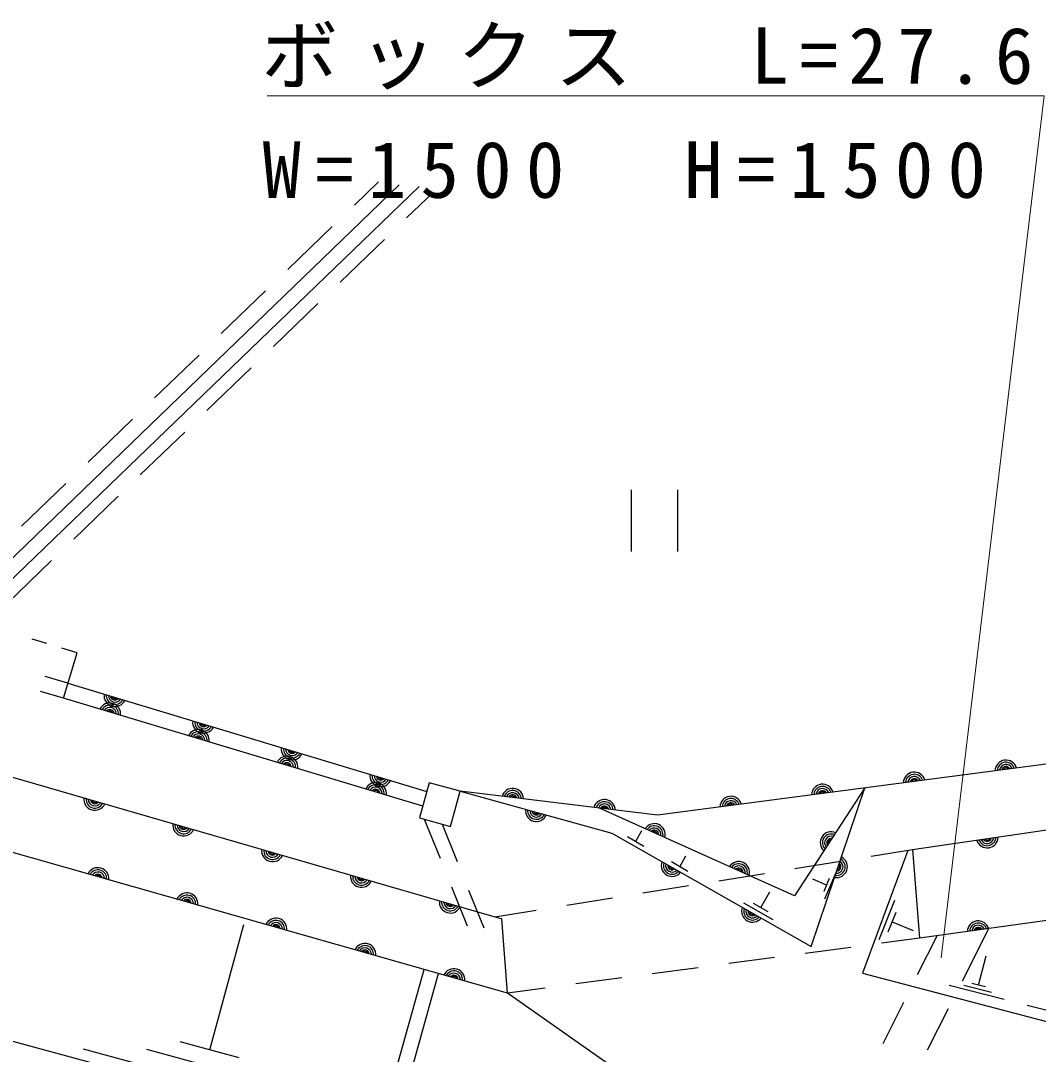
# Model space of a CAD drawing. Units: millimetres, scale not verified. Extents: x 40000 to 680000, y 20000 to 380000.
# Drawn here: x 199587 to 232592, y 278332 to 311846 of the extents above; entities that cross this region are included whole.
import ezdxf

# ---------------------------------------------------------------- set-up
doc = ezdxf.new("R2010")
doc.units = ezdxf.units.MM
doc.header["$LTSCALE"] = 1000
doc.layers.add('M-BGD', color=7, linetype='Continuous', lineweight=25)
doc.layers.add('M-STR-HTXT', color=7, linetype='Continuous', lineweight=13)
doc.styles.add('ＭＳ ゴシック', font='')
doc.styles.get('ＭＳ ゴシック').set_extended_font_data('MS Gothic')

msp = doc.modelspace()

# ---------------------------------------------------------------- linework, layer by layer
at = {"layer": 'M-BGD'}
for p, q in [((196536, 291745), (211861, 306527)), ((197072, 291583), (212508, 306472)), ((210409, 305866), (211192, 306620)), ((212103, 305451), (212961, 306277)), ((208250, 303783), (209690, 305172)), ((209944, 303368), (211384, 304756)), ((206091, 301700), (207530, 303089)), ((207785, 301285), (209224, 302674)), ((203932, 299618), (205371, 301006)), ((205626, 299202), (207065, 300591)), ((201772, 297535), (203212, 298924)), ((203466, 297120), (204906, 298508)), ((199613, 295452), (201053, 296841)), ((219385, 296638), (219385, 294638)), ((220885, 296638), (220885, 294638)), ((201307, 295037), (202747, 296426)), ((199148, 292954), (200587, 294343)), ((177234, 293696), (215190, 282728)), ((200438, 291649), (199959, 291792)), ((201418, 291355), (200917, 291505)), ((200975, 289876), (201418, 291355)), ((215375, 280317), (177297, 291124)), ((201121, 290364), (200380, 290587)), ((201121, 290364), (212758, 286859)), ((200975, 289876), (200234, 290098)), ((212628, 286383), (200975, 289876)), ((212677, 285956), (213187, 284690)), ((213252, 285799), (213742, 284582)), ((219532, 285227), (219736, 285585)), ((219800, 285074), (219263, 285380)), ((227168, 284754), (228507, 284969)), ((228507, 284969), (228735, 282094)), ((221229, 284261), (220691, 284568)), ((220960, 284415), (221165, 284773)), ((224700, 284357), (226180, 284595)), ((222231, 283960), (223712, 284198)), ((225722, 283822), (225279, 284009)), ((225810, 284031), (225635, 283614)), ((226009, 284192), (225658, 283360)), ((213560, 283762), (214070, 282497)), ((214116, 283654), (214606, 282437)), ((219763, 283563), (221244, 283801)), ((223588, 283088), (223879, 283597)), ((217295, 283166), (218776, 283404)), ((223993, 282689), (223038, 283233)), ((223827, 282952), (223349, 283224)), ((227425, 282057), (227942, 283334)), ((214969, 282792), (216307, 283008)), ((227724, 282307), (227983, 282946)), ((205717, 278480), (206822, 282545)), ((215375, 280317), (215190, 282728)), ((227853, 282626), (228534, 282351)), ((230130, 280712), (230991, 282408)), ((228735, 282094), (227507, 281931)), ((228677, 280921), (229306, 282174)), ((226516, 281799), (225029, 281601)), ((230654, 280572), (230895, 281524)), ((224038, 281469), (222551, 281272)), ((211165, 275706), (212675, 281084)), ((211636, 275587), (213142, 280951)), ((221560, 281140), (220073, 280942)), ((219082, 280810), (217595, 280613)), ((231487, 280108), (229701, 280560)), ((231071, 280340), (230178, 280566)), ((230878, 280515), (230431, 280628)), ((216603, 280481), (215375, 280317)), ((227556, 278686), (228229, 280027)), ((236337, 278880), (232233, 279919)), ((228999, 278483), (229678, 279820)), ((206670, 278221), (204765, 278739)), ((209252, 276428), (201630, 278500)), ((207485, 277454), (203674, 278490))]:
    msp.add_line(p, q, dxfattribs=at)
for points in [[(247547, 294710), (242408, 290998), (238096, 288999), (233913, 287885), (220236, 286087), (213838, 286862)], [(228363, 284946), (226894, 280961), (236727, 278383), (242678, 279526), (252651, 288245), (246958, 284950), (245995, 284995), (245479, 285398), (245084, 286061)], [(228507, 284969), (236343, 286115), (243078, 287985)], [(213838, 286862), (218756, 285505), (225227, 281824), (226966, 286972), (224689, 283471), (218365, 286313)], [(245084, 286061), (241452, 283865), (228735, 282094)], [(173700, 285723), (202064, 278014), (214778, 274790), (227464, 271817), (215375, 280317)]]:
    msp.add_lwpolyline(points, dxfattribs=at)
msp.add_lwpolyline([(213838, 286862), (212833, 287136), (212523, 285998), (213528, 285724)], close=True, dxfattribs=at)
for centre, radius, start, end in [((202646, 289961), 354, 172.0362, 334.4414), ((202646, 289961), 283, 174.2603, 332.2174), ((202646, 289961), 212, 178.0066, 328.471), ((202646, 289961), 142, 185.7183, 320.7593), ((202646, 289961), 100, 196.036, 310.4417), ((202646, 289961), 100, 196.036, 310.4417), ((202475, 289370), 354, 352.112, 154.5171), ((202475, 289370), 283, 354.336, 152.2931), ((202475, 289370), 212, 358.0823, 148.5468), ((202475, 289370), 142, 5.7941, 140.835), ((202475, 289370), 100, 16.1117, 130.5174), ((202475, 289370), 100, 16.1117, 130.5174), ((205519, 289096), 354, 172.0362, 334.4414), ((205519, 289096), 283, 174.2603, 332.2174), ((205519, 289096), 212, 178.0066, 328.471), ((205519, 289096), 142, 185.7183, 320.7593), ((205519, 289096), 100, 196.036, 310.4417), ((205519, 289096), 100, 196.036, 310.4417), ((205349, 288509), 354, 352.112, 154.5171), ((205349, 288509), 283, 354.336, 152.2931), ((205349, 288509), 212, 358.0823, 148.5468), ((205349, 288509), 142, 5.7941, 140.835), ((205349, 288509), 100, 16.1117, 130.5174), ((205349, 288509), 100, 16.1117, 130.5174), ((208391, 288231), 354, 172.0362, 334.4414), ((208391, 288231), 283, 174.2603, 332.2174), ((208391, 288231), 212, 178.0066, 328.471), ((208223, 287647), 354, 352.112, 154.5171), ((208223, 287647), 283, 354.336, 152.2931), ((208391, 288231), 142, 185.7183, 320.7593), ((208391, 288231), 100, 196.036, 310.4417), ((208391, 288231), 100, 196.036, 310.4417), ((208223, 287647), 212, 358.0823, 148.5468), ((208223, 287647), 142, 5.7941, 140.835), ((208223, 287647), 100, 16.1117, 130.5174), ((208223, 287647), 100, 16.1117, 130.5174), ((231543, 287519), 354, 16.2902, 178.6953), ((231543, 287519), 283, 18.5142, 176.4713), ((231543, 287519), 212, 22.2605, 172.725), ((231543, 287519), 142, 29.9723, 165.0133), ((231543, 287519), 100, 40.2899, 154.6956), ((231543, 287519), 100, 40.2899, 154.6956), ((211264, 287366), 354, 172.0362, 334.4414), ((211264, 287366), 283, 174.2603, 332.2174), ((211264, 287366), 212, 178.0066, 328.471), ((211264, 287366), 142, 185.7183, 320.7593), ((211264, 287366), 100, 196.036, 310.4417), ((211264, 287366), 100, 196.036, 310.4417), ((228569, 287128), 354, 16.2902, 178.6953), ((228569, 287128), 283, 18.5142, 176.4713), ((228569, 287128), 212, 22.2605, 172.725), ((228569, 287128), 142, 29.9723, 165.0133), ((228569, 287128), 100, 40.2899, 154.6956), ((228569, 287128), 100, 40.2899, 154.6956), ((211096, 286786), 354, 352.112, 154.5171), ((211096, 286786), 283, 354.336, 152.2931), ((211096, 286786), 212, 358.0823, 148.5468), ((211096, 286786), 142, 5.7941, 140.835), ((211096, 286786), 100, 16.1117, 130.5174), ((211096, 286786), 100, 16.1117, 130.5174), ((215542, 286601), 354, 1.8875, 164.2927), ((215542, 286601), 283, 4.1116, 162.0687), ((225594, 286737), 354, 16.2902, 178.6953), ((225594, 286737), 283, 18.5142, 176.4713), ((225594, 286737), 212, 22.2605, 172.725), ((201991, 286599), 354, 172.6804, 335.0856), ((201991, 286599), 283, 174.9044, 332.8616), ((201991, 286599), 212, 178.6508, 329.1152), ((201991, 286599), 142, 186.3625, 321.4035), ((201991, 286599), 100, 196.6802, 311.0858), ((201991, 286599), 100, 196.6802, 311.0858), ((215542, 286601), 212, 7.8579, 158.3223), ((215542, 286601), 142, 15.5696, 150.6106), ((215542, 286601), 100, 25.8873, 140.2929), ((215542, 286601), 100, 25.8873, 140.2929), ((218520, 286240), 354, 1.8875, 164.2927), ((222620, 286345), 354, 16.2902, 178.6953), ((222620, 286345), 283, 18.5142, 176.4713), ((222620, 286345), 212, 22.2605, 172.725), ((225594, 286737), 142, 29.9723, 165.0133), ((225594, 286737), 100, 40.2899, 154.6956), ((225594, 286737), 100, 40.2899, 154.6956), ((216311, 286236), 354, 173.3693, 335.7745), ((216311, 286236), 283, 175.5934, 333.5505), ((216311, 286236), 212, 179.3397, 329.8041), ((216311, 286236), 142, 187.0514, 322.0924), ((218520, 286240), 283, 4.1116, 162.0687), ((218520, 286240), 212, 7.8579, 158.3223), ((218520, 286240), 142, 15.5696, 150.6106), ((218520, 286240), 100, 25.8873, 140.2929), ((218520, 286240), 100, 25.8873, 140.2929), ((222620, 286345), 142, 29.9723, 165.0133), ((222620, 286345), 100, 40.2899, 154.6956), ((222620, 286345), 100, 40.2899, 154.6956), ((216311, 286236), 100, 197.3691, 311.7748), ((216311, 286236), 100, 197.3691, 311.7748), ((204873, 285766), 354, 172.6804, 335.0856), ((204873, 285766), 283, 174.9044, 332.8616), ((204873, 285766), 212, 178.6508, 329.1152), ((204873, 285766), 142, 186.3625, 321.4035), ((204873, 285766), 100, 196.6802, 311.0858), ((204873, 285766), 100, 196.6802, 311.0858), ((220137, 285458), 354, 344.5973, 147.0025), ((220137, 285458), 283, 346.8214, 144.7785), ((220137, 285458), 212, 350.5677, 141.0321), ((220137, 285458), 142, 358.2794, 133.3204), ((220137, 285458), 100, 8.5971, 123.0028), ((220137, 285458), 100, 8.5971, 123.0028), ((225873, 285192), 354, 65.7605, 228.1657), ((225873, 285192), 283, 67.9845, 225.9416), ((225873, 285192), 212, 71.7309, 222.1953), ((225873, 285192), 142, 79.4426, 214.4836), ((225873, 285192), 100, 89.7602, 204.1659), ((225873, 285192), 100, 89.7602, 204.1659), ((230933, 285379), 354, 197.1167, 359.5219), ((230933, 285379), 283, 199.3408, 357.2979), ((230933, 285379), 212, 203.0871, 353.5516), ((230933, 285379), 142, 210.7988, 345.8398), ((230933, 285379), 100, 221.1165, 335.5222), ((230933, 285379), 100, 221.1165, 335.5222), ((207755, 284933), 354, 172.6804, 335.0856), ((207755, 284933), 283, 174.9044, 332.8616), ((207755, 284933), 212, 178.6508, 329.1152), ((207755, 284933), 142, 186.3625, 321.4035), ((207755, 284933), 100, 196.6802, 311.0858), ((207755, 284933), 100, 196.6802, 311.0858), ((220714, 284453), 354, 159.1648, 321.57), ((220714, 284453), 283, 161.3889, 319.346), ((222873, 284228), 354, 344.5973, 147.0025), ((226045, 284415), 354, 260.1353, 62.5404), ((226045, 284415), 283, 262.3593, 60.3164), ((226045, 284415), 212, 266.1056, 56.5701), ((202093, 284031), 354, 352.9529, 155.3581), ((202093, 284031), 283, 355.177, 153.1341), ((202093, 284031), 212, 358.9233, 149.3878), ((220714, 284453), 212, 165.1352, 315.5997), ((220714, 284453), 142, 172.8469, 307.8879), ((220714, 284453), 100, 183.1646, 297.5703), ((220714, 284453), 100, 183.1646, 297.5703), ((222873, 284228), 283, 346.8214, 144.7785), ((222873, 284228), 212, 350.5677, 141.0321), ((222873, 284228), 142, 358.2794, 133.3204), ((222873, 284228), 100, 8.5971, 123.0028), ((222873, 284228), 100, 8.5971, 123.0028), ((226045, 284415), 142, 273.8174, 48.8584), ((226045, 284415), 100, 284.135, 38.5407), ((226045, 284415), 100, 284.135, 38.5407), ((202093, 284031), 142, 6.635, 141.676), ((202093, 284031), 100, 16.9527, 131.3584), ((202093, 284031), 100, 16.9527, 131.3584), ((210638, 284100), 354, 172.6804, 335.0856), ((210638, 284100), 283, 174.9044, 332.8616), ((210638, 284100), 212, 178.6508, 329.1152), ((210638, 284100), 142, 186.3625, 321.4035), ((210638, 284100), 100, 196.6802, 311.0858), ((210638, 284100), 100, 196.6802, 311.0858), ((204979, 283212), 354, 352.9529, 155.3581), ((204979, 283212), 283, 355.177, 153.1341), ((204979, 283212), 212, 358.9233, 149.3878), ((204979, 283212), 142, 6.635, 141.676), ((204979, 283212), 100, 16.9527, 131.3584), ((204979, 283212), 100, 16.9527, 131.3584), ((213520, 283267), 354, 172.6804, 335.0856), ((213520, 283267), 283, 174.9044, 332.8616), ((213520, 283267), 212, 178.6508, 329.1152), ((213520, 283267), 142, 186.3625, 321.4035), ((213520, 283267), 100, 196.6802, 311.0858), ((213520, 283267), 100, 196.6802, 311.0858), ((223322, 282970), 354, 159.1648, 321.57), ((223322, 282970), 283, 161.3889, 319.346), ((223322, 282970), 212, 165.1352, 315.5997), ((223322, 282970), 142, 172.8469, 307.8879), ((223322, 282970), 100, 183.1646, 297.5703), ((223322, 282970), 100, 183.1646, 297.5703), ((207865, 282393), 354, 352.9529, 155.3581), ((207865, 282393), 283, 355.177, 153.1341), ((207865, 282393), 212, 358.9233, 149.3878), ((207865, 282393), 142, 6.635, 141.676), ((230644, 282305), 354, 16.7272, 179.1323), ((230644, 282305), 283, 18.9512, 176.9083), ((207865, 282393), 100, 16.9527, 131.3584), ((207865, 282393), 100, 16.9527, 131.3584), ((230644, 282305), 212, 22.6975, 173.162), ((230644, 282305), 142, 30.4093, 165.4502), ((230644, 282305), 100, 40.7269, 155.1326), ((230644, 282305), 100, 40.7269, 155.1326), ((210751, 281573), 354, 352.9529, 155.3581), ((210751, 281573), 283, 355.177, 153.1341), ((210751, 281573), 212, 358.9233, 149.3878), ((210751, 281573), 142, 6.635, 141.676), ((210751, 281573), 100, 16.9527, 131.3584), ((210751, 281573), 100, 16.9527, 131.3584), ((213637, 280754), 354, 352.9529, 155.3581), ((213637, 280754), 283, 355.177, 153.1341), ((213637, 280754), 212, 358.9233, 149.3878), ((213637, 280754), 142, 6.635, 141.676), ((213637, 280754), 100, 16.9527, 131.3584), ((213637, 280754), 100, 16.9527, 131.3584)]:
    msp.add_arc(centre, radius, start, end, dxfattribs=at)
at = {"layer": 'M-STR-HTXT'}
msp.add_lwpolyline([(229439, 281463), (232777, 309411), (207577, 309411)], dxfattribs=at)

# ---------------------------------------------------------------- texts
at = {"layer": 'M-STR-HTXT', "char_height": 1833, "attachment_point": 8, "style": 'ＭＳ ゴシック'}
for s, insert in [('\\T1.27;ボックス\u3000L=27.6', (220077, 309611)), ('\\T1.37;W=1500\u3000H=1500', (219393, 306072))]:
    msp.add_mtext(s, dxfattribs=dict(at, insert=insert))

doc.saveas('drawing.dxf')
